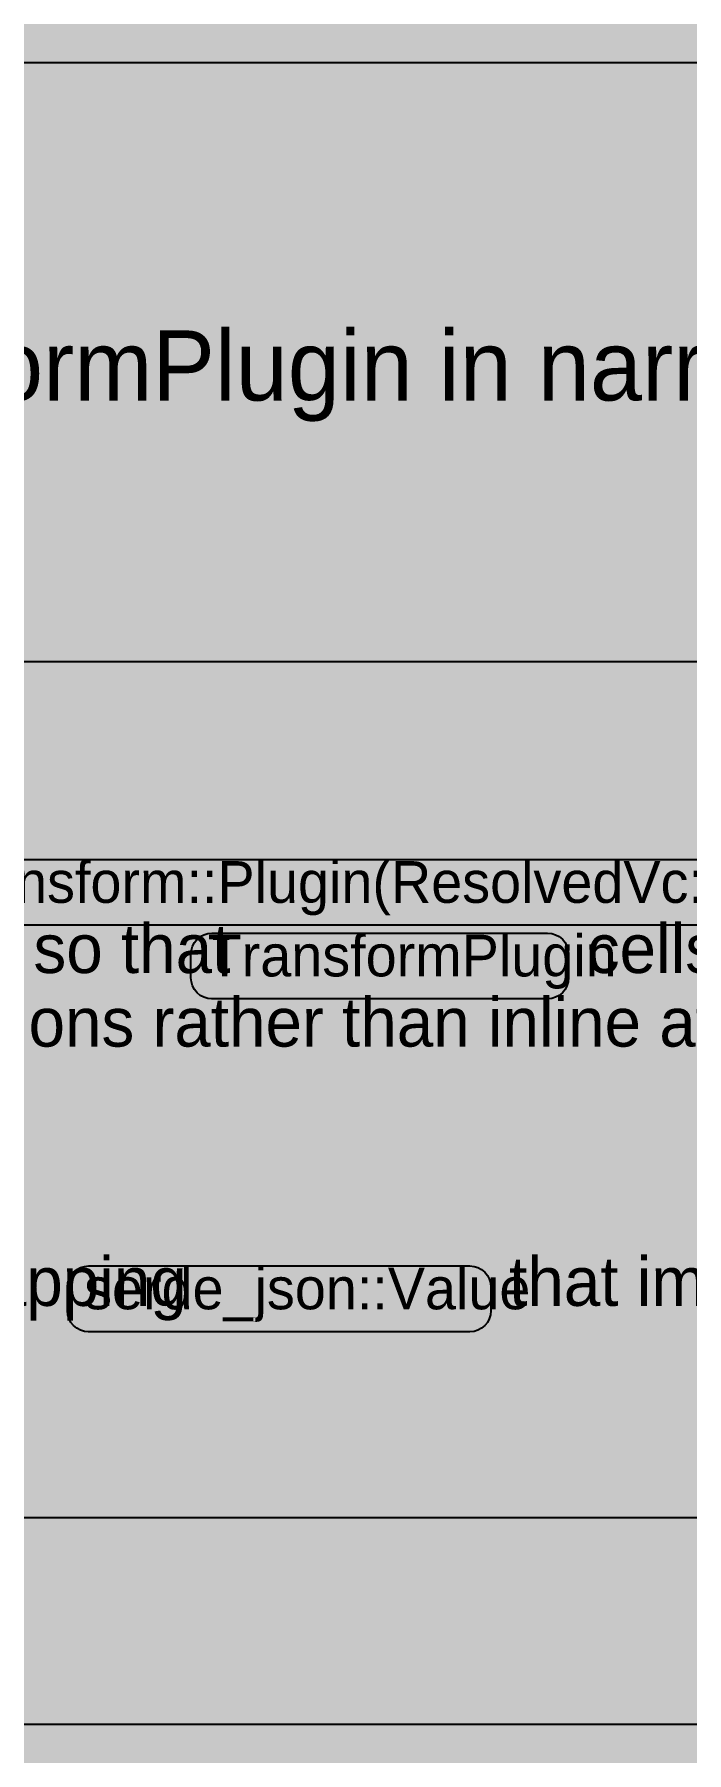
# Model space of a CAD drawing. Extents: x 0 to 2255, y 1 to 8699.
# Drawn here: x 660.3 to 846.5, y 4122.6 to 4613 of the extents above; entities that cross this region are included whole.
import ezdxf

# ---------------------------------------------------------------- set-up
doc = ezdxf.new("R2010")
doc.units = 0

msp = doc.modelspace()

# ---------------------------------------------------------------- hatches: boundary and pattern name
at = {"true_color": 0x0d1117}
for points in [[(0, 8699), (1280, 8699), (1280, 0.77), (0, 0.77)], [(0, 8635), (1280, 8635), (1280, 0.77), (0, 0.77)], [(350, 4604.97), (998.03, 4604.97), (998.03, 4604.97), (999.2, 4604.85), (1000.33, 4604.51), (1001.37, 4603.96), (1002.28, 4603.21), (1003.02, 4602.3), (1003.58, 4601.26), (1003.92, 4600.14), (1004.03, 4598.97), (1004.03, 4136.58), (1004.03, 4136.58), (1003.92, 4135.41), (1003.58, 4134.29), (1003.02, 4133.25), (1002.28, 4132.34), (1001.37, 4131.59), (1000.33, 4131.04), (999.2, 4130.7), (998.03, 4130.58), (350, 4130.58), (350, 4130.58), (348.83, 4130.7), (347.7, 4131.04), (346.67, 4131.59), (345.76, 4132.34), (345.01, 4133.25), (344.46, 4134.29), (344.12, 4135.41), (344, 4136.58), (344, 4598.97), (344, 4598.97), (344.12, 4600.14), (344.46, 4601.26), (345.01, 4602.3), (345.76, 4603.21), (346.67, 4603.96), (347.7, 4604.51), (348.83, 4604.85), (350, 4604.97)]]:
    msp.add_hatch(color=256, dxfattribs=at).paths.add_polyline_path(points, flags=0)
at = {"true_color": 0x010409}
msp.add_hatch(color=256, dxfattribs=at).paths.add_polyline_path([(0, 8635), (1280, 8635), (1280, 0.77), (0, 0.77)], flags=0)
at = {"true_color": 0x151b23}
msp.add_hatch(color=256, dxfattribs=at).paths.add_polyline_path([(364, 4433.97), (984.03, 4433.97), (984.03, 4433.97), (984.62, 4433.91), (985.18, 4433.74), (985.7, 4433.46), (986.15, 4433.09), (986.53, 4432.63), (986.8, 4432.11), (986.98, 4431.55), (987.03, 4430.97), (987.03, 4192.58), (987.03, 4192.58), (986.98, 4192), (986.8, 4191.44), (986.53, 4190.92), (986.15, 4190.46), (985.7, 4190.09), (985.18, 4189.81), (984.62, 4189.64), (984.03, 4189.58), (364, 4189.58), (364, 4189.58), (363.41, 4189.64), (362.85, 4189.81), (362.33, 4190.09), (361.88, 4190.46), (361.51, 4190.92), (361.23, 4191.44), (361.06, 4192), (361, 4192.58), (361, 4430.97), (361, 4430.97), (361.06, 4431.55), (361.23, 4432.11), (361.51, 4432.63), (361.88, 4433.09), (362.33, 4433.46), (362.85, 4433.74), (363.41, 4433.91), (364, 4433.97)], flags=0)
at = {"true_color": 0x656c76}
for points in [[(518.33, 4377.47), (949.95, 4377.47), (949.95, 4377.47), (951.12, 4377.35), (952.25, 4377.01), (953.28, 4376.46), (954.19, 4375.71), (954.94, 4374.8), (955.49, 4373.76), (955.83, 4372.64), (955.95, 4371.47), (955.95, 4364.7), (955.95, 4364.7), (955.83, 4363.53), (955.49, 4362.4), (954.94, 4361.37), (954.19, 4360.46), (953.28, 4359.71), (952.25, 4359.16), (951.12, 4358.82), (949.95, 4358.7), (518.33, 4358.7), (518.33, 4358.7), (517.16, 4358.82), (516.04, 4359.16), (515, 4359.71), (514.09, 4360.46), (513.34, 4361.37), (512.79, 4362.4), (512.45, 4363.53), (512.33, 4364.7), (512.33, 4371.47), (512.33, 4371.47), (512.45, 4372.64), (512.79, 4373.76), (513.34, 4374.8), (514.09, 4375.71), (515, 4376.46), (516.04, 4377.01), (517.16, 4377.35), (518.33, 4377.47)], [(710.98, 4356.47), (806.77, 4356.47), (806.77, 4356.47), (807.94, 4356.35), (809.06, 4356.01), (810.1, 4355.46), (811.01, 4354.71), (811.76, 4353.8), (812.31, 4352.76), (812.65, 4351.64), (812.77, 4350.47), (812.77, 4343.7), (812.77, 4343.7), (812.65, 4342.53), (812.31, 4341.4), (811.76, 4340.37), (811.01, 4339.46), (810.1, 4338.71), (809.06, 4338.16), (807.94, 4337.82), (806.77, 4337.7), (710.98, 4337.7), (710.98, 4337.7), (709.81, 4337.82), (708.69, 4338.16), (707.65, 4338.71), (706.74, 4339.46), (705.99, 4340.37), (705.44, 4341.4), (705.1, 4342.53), (704.98, 4343.7), (704.98, 4350.47), (704.98, 4350.47), (705.1, 4351.64), (705.44, 4352.76), (705.99, 4353.8), (706.74, 4354.71), (707.65, 4355.46), (708.69, 4356.01), (709.81, 4356.35), (710.98, 4356.47)], [(675.72, 4261.47), (784.6, 4261.47), (784.6, 4261.47), (785.77, 4261.35), (786.9, 4261.01), (787.93, 4260.46), (788.84, 4259.71), (789.59, 4258.8), (790.14, 4257.76), (790.48, 4256.64), (790.6, 4255.47), (790.6, 4248.7), (790.6, 4248.7), (790.48, 4247.53), (790.14, 4246.4), (789.59, 4245.37), (788.84, 4244.46), (787.93, 4243.71), (786.9, 4243.16), (785.77, 4242.82), (784.6, 4242.7), (675.72, 4242.7), (675.72, 4242.7), (674.55, 4242.82), (673.42, 4243.16), (672.38, 4243.71), (671.47, 4244.46), (670.73, 4245.37), (670.17, 4246.4), (669.83, 4247.53), (669.72, 4248.7), (669.72, 4255.47), (669.72, 4255.47), (669.83, 4256.64), (670.17, 4257.76), (670.73, 4258.8), (671.47, 4259.71), (672.38, 4260.46), (673.42, 4261.01), (674.55, 4261.35), (675.72, 4261.47)]]:
    msp.add_hatch(color=256, dxfattribs=at).paths.add_polyline_path(points, flags=0)

# ---------------------------------------------------------------- linework, layer by layer
at = {"true_color": 0x3d444d}
msp.add_lwpolyline([(998.03, 4130.58), (350, 4130.58), (350, 4130.58), (348.83, 4130.7), (347.7, 4131.04), (346.67, 4131.59), (345.76, 4132.34), (345.01, 4133.25), (344.46, 4134.29), (344.12, 4135.41), (344, 4136.58), (344, 4598.97), (344, 4598.97), (344.12, 4600.14), (344.46, 4601.26), (345.01, 4602.3), (345.76, 4603.21), (346.67, 4603.96), (347.7, 4604.51), (348.83, 4604.85), (350, 4604.97), (350, 4604.97), (998.03, 4604.97)], dxfattribs=at)
at = {"true_color": 0x151b23}
msp.add_lwpolyline([(984.03, 4189.58), (364, 4189.58), (364, 4189.58), (363.41, 4189.64), (362.85, 4189.81), (362.33, 4190.09), (361.88, 4190.46), (361.51, 4190.92), (361.23, 4191.44), (361.06, 4192), (361, 4192.58), (361, 4430.97), (361, 4430.97), (361.06, 4431.55), (361.23, 4432.11), (361.51, 4432.63), (361.88, 4433.09), (362.33, 4433.46), (362.85, 4433.74), (363.41, 4433.91), (364, 4433.97), (364, 4433.97), (984.03, 4433.97)], dxfattribs=at)
at = {"true_color": 0x656c76}
msp.add_lwpolyline([(949.95, 4358.7), (518.33, 4358.7), (518.33, 4358.7), (517.16, 4358.82), (516.04, 4359.16), (515, 4359.71), (514.09, 4360.46), (513.34, 4361.37), (512.79, 4362.4), (512.45, 4363.53), (512.33, 4364.7), (512.33, 4371.47), (512.33, 4371.47), (512.45, 4372.64), (512.79, 4373.76), (513.34, 4374.8), (514.09, 4375.71), (515, 4376.46), (516.04, 4377.01), (517.16, 4377.35), (518.33, 4377.47), (518.33, 4377.47), (949.95, 4377.47)], dxfattribs=at)
for points in [[(710.98, 4356.47), (806.77, 4356.47), (806.77, 4356.47), (807.94, 4356.35), (809.06, 4356.01), (810.1, 4355.46), (811.01, 4354.71), (811.76, 4353.8), (812.31, 4352.76), (812.65, 4351.64), (812.77, 4350.47), (812.77, 4343.7), (812.77, 4343.7), (812.65, 4342.53), (812.31, 4341.4), (811.76, 4340.37), (811.01, 4339.46), (810.1, 4338.71), (809.06, 4338.16), (807.94, 4337.82), (806.77, 4337.7), (710.98, 4337.7), (710.98, 4337.7), (709.81, 4337.82), (708.69, 4338.16), (707.65, 4338.71), (706.74, 4339.46), (705.99, 4340.37), (705.44, 4341.4), (705.1, 4342.53), (704.98, 4343.7), (704.98, 4350.47), (704.98, 4350.47), (705.1, 4351.64), (705.44, 4352.76), (705.99, 4353.8), (706.74, 4354.71), (707.65, 4355.46), (708.69, 4356.01), (709.81, 4356.35), (710.98, 4356.47)], [(675.72, 4261.47), (784.6, 4261.47), (784.6, 4261.47), (785.77, 4261.35), (786.9, 4261.01), (787.93, 4260.46), (788.84, 4259.71), (789.59, 4258.8), (790.14, 4257.76), (790.48, 4256.64), (790.6, 4255.47), (790.6, 4248.7), (790.6, 4248.7), (790.48, 4247.53), (790.14, 4246.4), (789.59, 4245.37), (788.84, 4244.46), (787.93, 4243.71), (786.9, 4243.16), (785.77, 4242.82), (784.6, 4242.7), (675.72, 4242.7), (675.72, 4242.7), (674.55, 4242.82), (673.42, 4243.16), (672.38, 4243.71), (671.47, 4244.46), (670.73, 4245.37), (670.17, 4246.4), (669.83, 4247.53), (669.72, 4248.7), (669.72, 4255.47), (669.72, 4255.47), (669.83, 4256.64), (670.17, 4257.76), (670.73, 4258.8), (671.47, 4259.71), (672.38, 4260.46), (673.42, 4261.01), (674.55, 4261.35), (675.72, 4261.47)]]:
    msp.add_lwpolyline(points, close=True, dxfattribs=at)

# ---------------------------------------------------------------- texts
at = {"true_color": 0xf0f6fc}
for s, height, p in [('turbopack: cache TransformPlugin in narrow-scoped turbo-tasks', 20, (361, 4508.47)), ('EcmascriptInputTransform::Plugin(ResolvedVc::cell(Box::new(...) as ', 11.9, (517.1, 4365.11)), (' so that ', 14, (654.82, 4345.08)), (' cells are created inside', 14, (812.77, 4345.08)), ('TransformPlugin', 11.9, (709.75, 4344.11)), (' functions rather than inline at call sites.', 14, (608.67, 4324.08)), (' newtype wrapping ', 14, (547.68, 4250.08)), ('serde_json::Value', 11.9, (674.48, 4249.11)), (' that imple…', 14, (790.6, 4250.08))]:
    msp.add_text(s, height=height, dxfattribs=at).set_placement(p)

doc.saveas('drawing.dxf')
